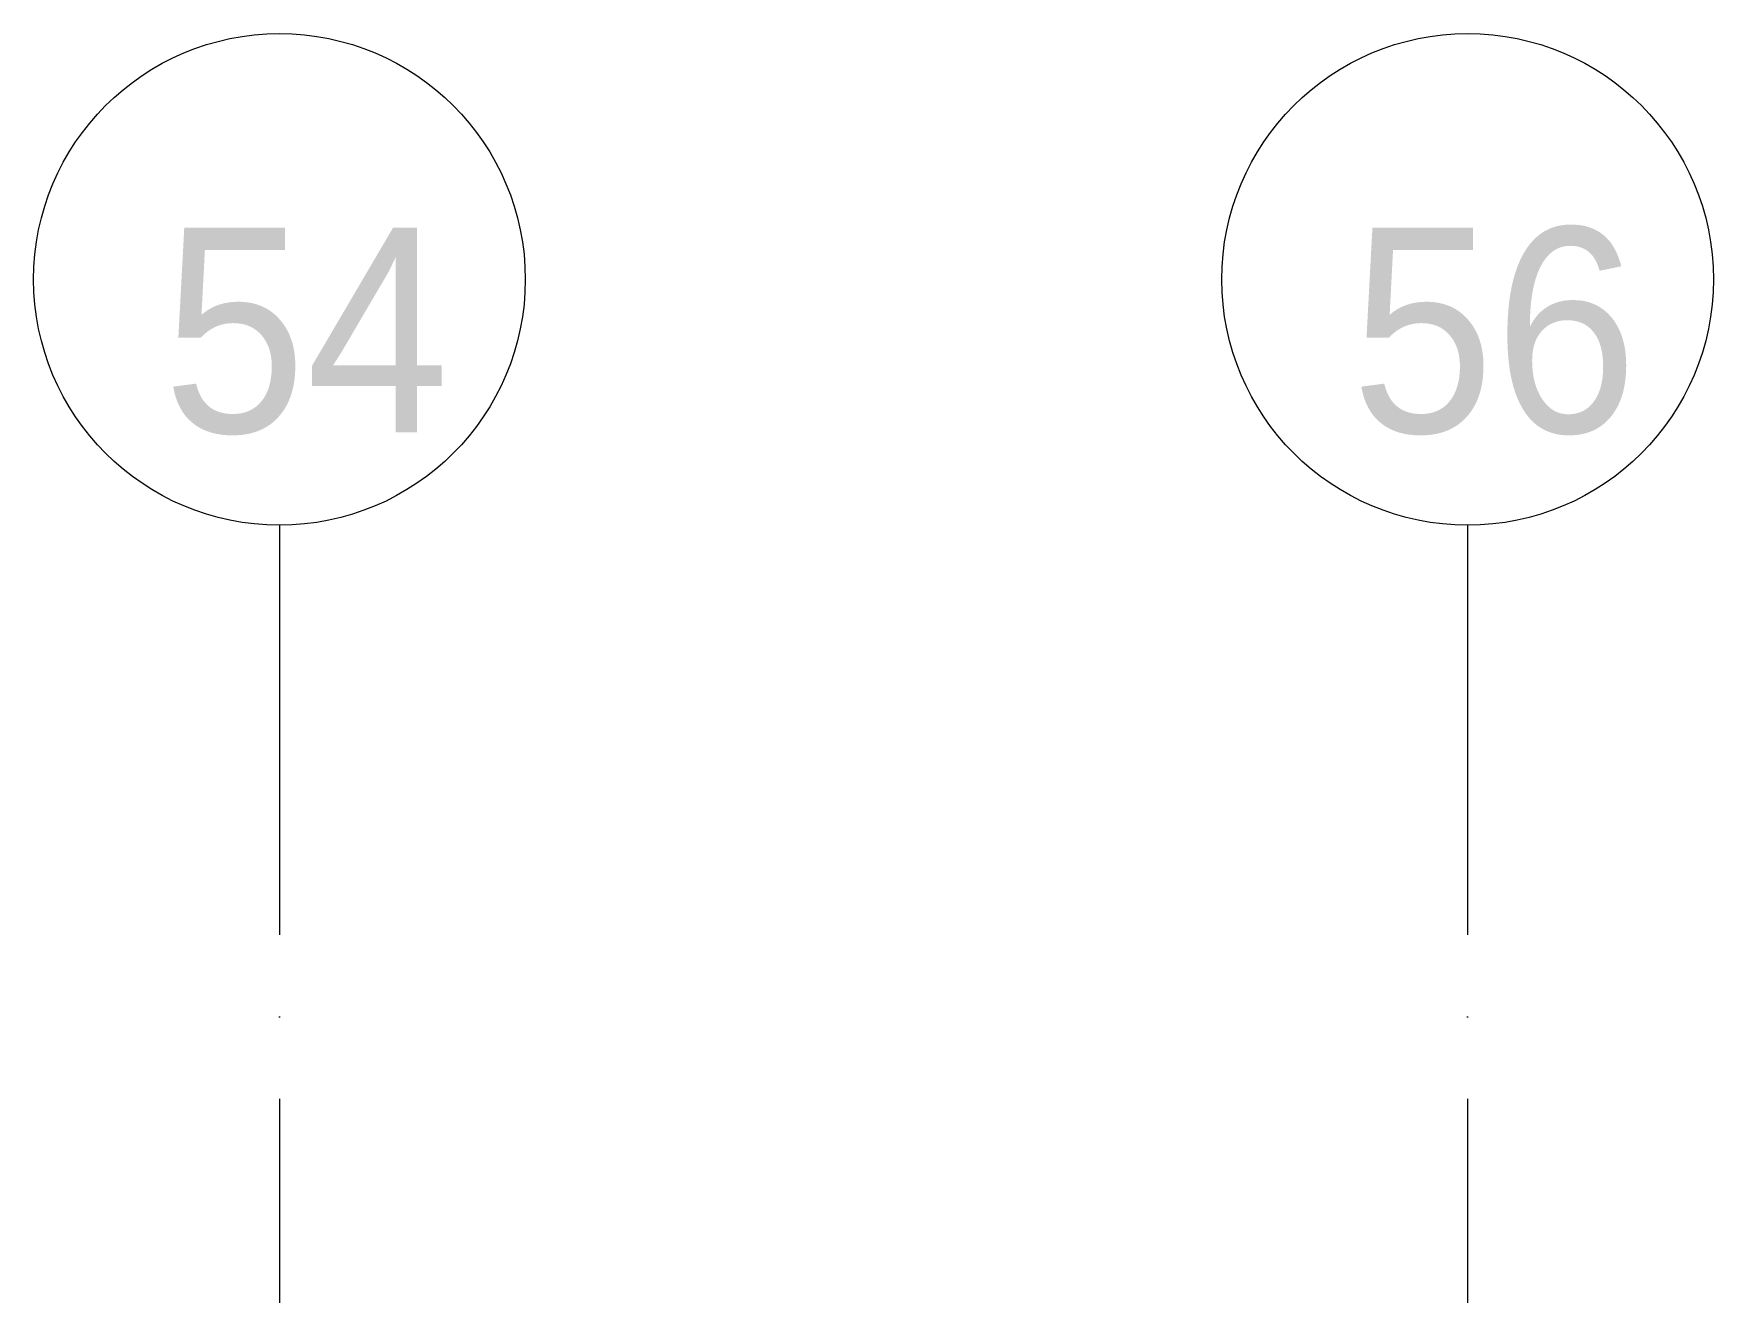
# Model space of a CAD drawing. Header units: millimetres. Extents: x -81576 to 1046824, y -248937 to 691537.
# Drawn here: x 86599 to 90699, y -15343 to -12270 of the extents above; entities that cross this region are included whole.
import ezdxf

# ---------------------------------------------------------------- set-up
doc = ezdxf.new("R2010")
doc.units = ezdxf.units.MM
doc.linetypes.add('50_200_ШТРИХ_1Т_ш5_п1_п1_', pattern=[1400, 1000, -200, 0, -200])
for name, color, linetype, lineweight, true_color in [('Оси-1', 7, 'Continuous', 20, 0xaaaaaa), ('Оси-2', 7, 'Continuous', 9, 0xaaaaaa), ('Оси-3', 7, '50_200_ШТРИХ_1Т_ш5_п1_п1_', 9, 0xaaaaaa)]:
    doc.layers.add(name, color=color, linetype=linetype, lineweight=lineweight, true_color=true_color)
doc.styles.add('Arial', font='arial.ttf', dxfattribs={"width": 0.9, "height": 500})

# ---------------------------------------------------------------- blocks, each defined once
blk = doc.blocks.new('Ось сетки - Круг_Ø6_00__ISO-2_5_0_9K_-17386508-АИ_План этажа_Стены_3')
at = {"layer": 'Оси-1'}
blk.add_circle((0, 0), 3, dxfattribs=at)
blk = doc.blocks.new('osi')
at = {"layer": 'Оси-3'}
for p, q in [((18190.8, 126205.7), (18190.8, 83013.9)), ((21090.8, 126205.7), (21090.8, 83013.9))]:
    blk.add_line(p, q, dxfattribs=at)
at = {"layer": 'Оси-1', "xscale": 199.9999999999999, "yscale": 199.9999999999999, "zscale": 199.9999999999999, "rotation": 180}
for p in [(18190.8, 126805.7), (21090.8, 126805.7)]:
    blk.add_blockref('Ось сетки - Круг_Ø6_00__ISO-2_5_0_9K_-17386508-АИ_План этажа_Стены_3', p, dxfattribs=at)
at = {"layer": 'Оси-2', "char_height": 500, "width": 702, "attachment_point": 5, "line_spacing_factor": 0.936439, "style": 'Arial'}
for s, insert in [('\\pxqc,t4.572,9.144,13.716,18.288,22.86,27.432,32.004,36.576,41.148,45.72,50.292,54.864,59.436,64.008,68.58,73.152,77.724,82.296,86.868,91.44,96.012,100.584,105.156,109.728,114.3,118.872,123.444,128.016,132.588,137.16,141.732,146.304;{56}', (21155.9, 126678.6)), ('\\pxqc,t4.572,9.144,13.716,18.288,22.86,27.432,32.004,36.576,41.148,45.72,50.292,54.864,59.436,64.008,68.58,73.152,77.724,82.296,86.868,91.44,96.012,100.584,105.156,109.728,114.3,118.872,123.444,128.016,132.588,137.16,141.732,146.304;{54}', (18255.9, 126678.6))]:
    blk.add_mtext(s, dxfattribs=dict(at, insert=insert))

msp = doc.modelspace()

# ---------------------------------------------------------------- block references
msp.add_blockref('osi', (69008.7, -139676.2))

doc.saveas('drawing.dxf')
